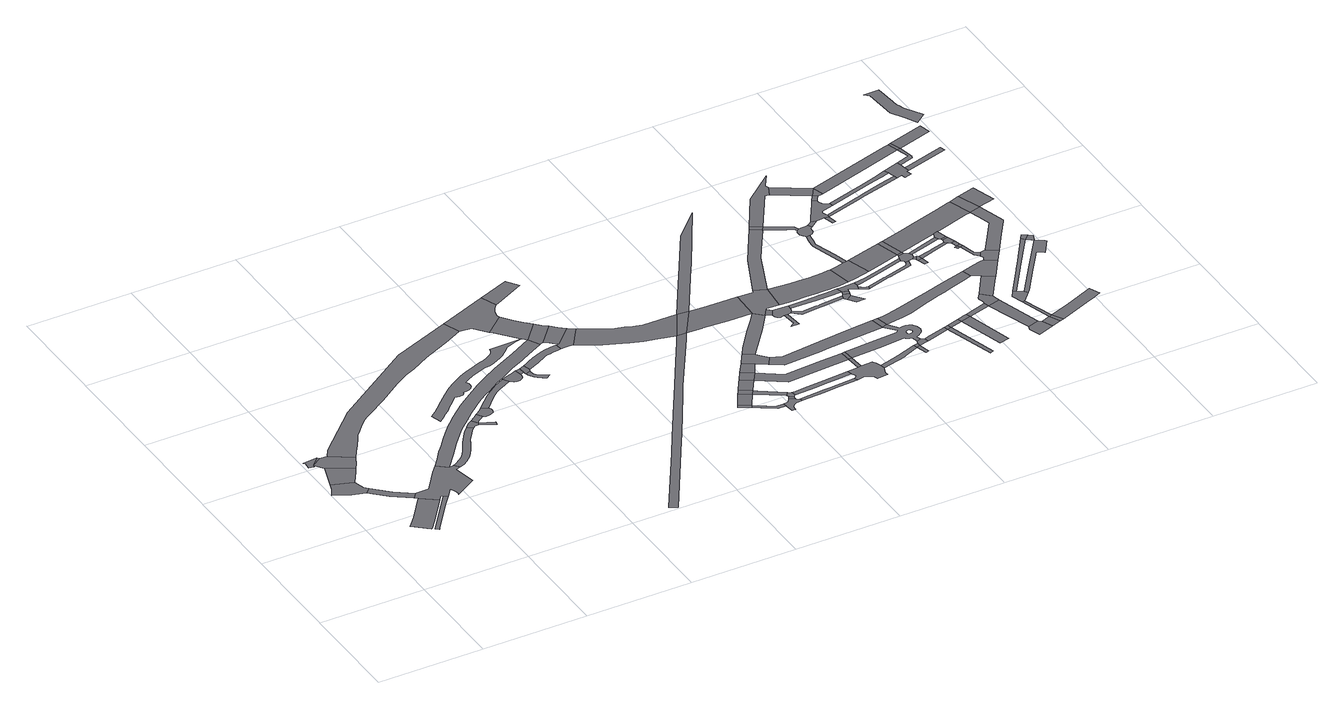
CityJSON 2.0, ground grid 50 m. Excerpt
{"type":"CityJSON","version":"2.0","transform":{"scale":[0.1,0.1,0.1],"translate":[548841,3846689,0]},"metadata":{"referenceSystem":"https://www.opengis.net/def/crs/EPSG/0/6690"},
"CityObjects":{
"road1":{"type":"Road","geometry":[{"type":"MultiSurface","lod":"1","boundaries":[[[0,1,2,3,4,5,6,7]]]}]},
"road2":{"type":"Road","attributes":{"RoadStructureAttribute.sectionType":"1"},"geometry":[{"type":"MultiSurface","lod":"1","boundaries":[[[8,9,10,11,12,13]]]}]},
"road3":{"type":"Road","attributes":{"RoadStructureAttribute.sectionType":"1"},"geometry":[{"type":"MultiSurface","lod":"1","boundaries":[[[8,13,14]]]}]},
"road4":{"type":"Road","attributes":{"RoadStructureAttribute.sectionType":"1"},"geometry":[{"type":"MultiSurface","lod":"1","boundaries":[[[15,16,0,7,17,18]]]}]},
"road5":{"type":"Road","attributes":{"RoadStructureAttribute.sectionType":"1"},"geometry":[{"type":"MultiSurface","lod":"1","boundaries":[[[19,20,21,22,23,24,25]]]}]},
"road6":{"type":"Road","geometry":[{"type":"MultiSurface","lod":"1","boundaries":[[[14,13,15,18,26,27,28,29]]]}]},
"road7":{"type":"Road","attributes":{"RoadStructureAttribute.sectionType":"1"},"geometry":[{"type":"MultiSurface","lod":"1","boundaries":[[[30,31,5,4,32,33,34,35]]]}]},
"road8":{"type":"Road","geometry":[{"type":"MultiSurface","lod":"1","boundaries":[[[36,37,38,39,40,41]]]}]},
"road9":{"type":"Road","geometry":[{"type":"MultiSurface","lod":"1","boundaries":[[[42,43,44,45,35,34,19,25,46,36,41,47,48,49,50,51,52,53,54,55]]]}]},
"road10":{"type":"Road","geometry":[{"type":"MultiSurface","lod":"1","boundaries":[[[56,57,58,59,60,61,62,63,64,65,66,67,54,53,68,69,70,71,72,73,74,75,76,77,78,79]]]}]},
"road11":{"type":"Road","attributes":{"RoadStructureAttribute.sectionType":"1"},"geometry":[{"type":"MultiSurface","lod":"1","boundaries":[[[80,81,82,83,29,28,84,85,86,87,88,89,90,91,92,93,94,95,96,97,98,99,100]]]}]},
"road12":{"type":"Road","geometry":[{"type":"MultiSurface","lod":"1","boundaries":[[[101,102,56,79,103,104,105]]]}]},
"road13":{"type":"Road","geometry":[{"type":"MultiSurface","lod":"1","boundaries":[[[106,107,101,105,108,109,110]]]}]},
"road14":{"type":"Road","geometry":[{"type":"MultiSurface","lod":"1","boundaries":[[[111,112,105,104]]]}]},
"road15":{"type":"Road","geometry":[{"type":"MultiSurface","lod":"1","boundaries":[[[113,114,115,106,110,116,117,118,119,120,121,122]]]}]},
"road16":{"type":"Road","attributes":{"RoadStructureAttribute.sectionType":"1"},"geometry":[{"type":"MultiSurface","lod":"1","boundaries":[[[123,124,125,126,127,128,129,130,131,132,133,134,135,136,137,138,139,140,141,142,143,42,55,144,145,146,147,148,149,150,151,152,153,154,155,156,157,158,159,160,161,162,163,164,165,166,167]]]}]},
"road17":{"type":"Road","geometry":[{"type":"MultiSurface","lod":"1","boundaries":[[[168,169,170,171,172,173,174,175,176,113,122,177,178,179,180,181,182,183,184]]]}]},
"road18":{"type":"Road","attributes":{"RoadStructureAttribute.sectionType":"1"},"geometry":[{"type":"MultiSurface","lod":"1","boundaries":[[[185,186,187,188,189,190,191,192,193,194,195,196,197,198,199,200,201,202,203,204,205,206,207,208,209,210,211,212,213,214,215,216,217,218,219,220,221,222,223,224,225,226,227,228,229,230,231,232,233,234,235,236,237,238,239,240,241,242,243,244,245]]]}]},
"road19":{"type":"Road","geometry":[{"type":"MultiSurface","lod":"1","boundaries":[[[246,247,248,168,184,249,250,251,252,253,254,255,256]]]}]},
"road20":{"type":"Road","geometry":[{"type":"MultiSurface","lod":"1","boundaries":[[[257,246,256,258]]]}]},
"road21":{"type":"Road","geometry":[{"type":"MultiSurface","lod":"1","boundaries":[[[259,257,258,260,261,262]]]}]},
"road22":{"type":"Road","geometry":[{"type":"MultiSurface","lod":"1","boundaries":[[[263,264,265,266,267,268,269,270,271,272,261,260]]]}]},
"road23":{"type":"Road","geometry":[{"type":"MultiSurface","lod":"1","boundaries":[[[273,274,275,276,277,278,279,280,259,262,281,282,283,284,285,286,287,288]]]}]},
"road24":{"type":"Road","geometry":[{"type":"MultiSurface","lod":"1","boundaries":[[[289,80,100,290,291,292,293,294,295,296,297,298,299]]]}]},
"road25":{"type":"Road","attributes":{"RoadStructureAttribute.sectionType":"1"},"geometry":[{"type":"MultiSurface","lod":"1","boundaries":[[[300,301,302,303,304,305,306,307,308,309,310,311,312,313,314]]]}]},
"road26":{"type":"Road","attributes":{"RoadStructureAttribute.sectionType":"1"},"geometry":[{"type":"MultiSurface","lod":"1","boundaries":[[[315,316,293,292,317,244,318,123,319]]]}]},
"road27":{"type":"Road","geometry":[{"type":"MultiSurface","lod":"1","boundaries":[[[320,321,319,123,167,322,323]]]}]},
"road28":{"type":"Road","attributes":{"RoadStructureAttribute.sectionType":"1"},"geometry":[{"type":"MultiSurface","lod":"1","boundaries":[[[324,323,322,325,326,327,328,329]]]}]},
"road29":{"type":"Road","geometry":[{"type":"MultiSurface","lod":"1","boundaries":[[[329,328,273,288,330,331,332,333]]]}]},
"road30":{"type":"Road","attributes":{"RoadStructureAttribute.sectionType":"1"},"geometry":[{"type":"MultiSurface","lod":"1","boundaries":[[[334,335,336,337,289,299]]]}]},
"road31":{"type":"Road","geometry":[{"type":"MultiSurface","lod":"1","boundaries":[[[338,339,340,341]]]}]},
"road32":{"type":"Road","attributes":{"RoadStructureAttribute.sectionType":"1"},"geometry":[{"type":"MultiSurface","lod":"1","boundaries":[[[342,338,341,343]]]}]},
"road33":{"type":"Road","attributes":{"RoadStructureAttribute.sectionType":"1"},"geometry":[{"type":"MultiSurface","lod":"1","boundaries":[[[344,345,346,347,348,349,350,351,352,353,354,333,332,355,356,357,358,359,360,361,362,300,363]]]}]},
"road34":{"type":"Road","geometry":[{"type":"MultiSurface","lod":"1","boundaries":[[[364,365,341,340,366,367,368,369]]]}]},
"road35":{"type":"Road","geometry":[{"type":"MultiSurface","lod":"1","boundaries":[[[370,371,342,343,372]]]}]},
"road36":{"type":"Road","attributes":{"RoadStructureAttribute.sectionType":"1"},"geometry":[{"type":"MultiSurface","lod":"1","boundaries":[[[373,374,370,372,375]]]}]},
"road37":{"type":"Road","attributes":{"RoadStructureAttribute.sectionType":"1"},"geometry":[{"type":"MultiSurface","lod":"1","boundaries":[[[376,372,343,377,378]]]}]},
"road38":{"type":"Road","geometry":[{"type":"MultiSurface","lod":"1","boundaries":[[[379,380,369,368,381,382,383,384,385,386,387,388,389,390]]]}]},
"road39":{"type":"Road","attributes":{"RoadStructureAttribute.sectionType":"1"},"geometry":[{"type":"MultiSurface","lod":"1","boundaries":[[[391,373,375,392]]]}]},
"road40":{"type":"Road","geometry":[{"type":"MultiSurface","lod":"1","boundaries":[[[393,379,390,394,395]]]}]},
"road41":{"type":"Road","geometry":[{"type":"MultiSurface","lod":"1","boundaries":[[[396,378,377,393,395,397,398,399]]]}]},
"road42":{"type":"Road","geometry":[{"type":"MultiSurface","lod":"1","boundaries":[[[400,391,392,401,402]]]}]},
"road43":{"type":"Road","geometry":[{"type":"MultiSurface","lod":"1","boundaries":[[[363,300,314,403]]]}]},
"road44":{"type":"Road","geometry":[{"type":"MultiSurface","lod":"1","boundaries":[[[404,405,400,402,406,407,408,409]]]}]},
"road45":{"type":"Road","geometry":[{"type":"MultiSurface","lod":"1","boundaries":[[[410,411,412,388,387,413,414,415]]]}]},
"road46":{"type":"Road","attributes":{"RoadStructureAttribute.sectionType":"1"},"geometry":[{"type":"MultiSurface","lod":"1","boundaries":[[[416,417,418,419,399,398,420,421,422,423]]]}]},
"road47":{"type":"Road","geometry":[{"type":"MultiSurface","lod":"1","boundaries":[[[424,425,392,375,426,427,428,429]]]}]},
"road48":{"type":"Road","attributes":{"RoadStructureAttribute.sectionType":"1"},"geometry":[{"type":"MultiSurface","lod":"1","boundaries":[[[430,431,403,314,432,433,434,435,436,437]]]}]},
"road49":{"type":"Road","attributes":{"RoadStructureAttribute.sectionType":"1"},"geometry":[{"type":"MultiSurface","lod":"1","boundaries":[[[436,438,439,440,404,409,441,442,443,444]]]}]},
"road50":{"type":"Road","geometry":[{"type":"MultiSurface","lod":"1","boundaries":[[[445,446,447,448,449,416,423,450,451,452,410,415,453,454,455,456,457,458,459,460]]]}]},
"road51":{"type":"Road","geometry":[{"type":"MultiSurface","lod":"1","boundaries":[[[461,428,449,448]]]}]},
"road52":{"type":"Road","geometry":[{"type":"MultiSurface","lod":"1","boundaries":[[[462,463,464,465,407,406,466,467,468,469,470]]]}]},
"road53":{"type":"Road","geometry":[{"type":"MultiSurface","lod":"1","boundaries":[[[471,429,428,461]]]}]},
"road54":{"type":"Road","geometry":[{"type":"MultiSurface","lod":"1","boundaries":[[[472,444,473,474]]]}]},
"road55":{"type":"Road","attributes":{"RoadStructureAttribute.sectionType":"1"},"geometry":[{"type":"MultiSurface","lod":"1","boundaries":[[[475,476,477,478,479,480,481,363,403]]]}]},
"road56":{"type":"Road","geometry":[{"type":"MultiSurface","lod":"1","boundaries":[[[482,483,484,485,486]]]}]},
"road57":{"type":"Road","geometry":[{"type":"MultiSurface","lod":"1","boundaries":[[[487,488,489,437,436,444,472,490,491,492]]]}]},
"road58":{"type":"Road","geometry":[{"type":"MultiSurface","lod":"1","boundaries":[[[474,473,493,494,495,496,482,486,497,498,499,500,501]]]}]},
"road59":{"type":"Road","attributes":{"RoadStructureAttribute.sectionType":"1"},"geometry":[{"type":"MultiSurface","lod":"1","boundaries":[[[502,503,504,460,459,505,506,507]]]}]},
"road60":{"type":"Road","geometry":[{"type":"MultiSurface","lod":"1","boundaries":[[[508,509,510,511,498,497,512,513,514,515,516,517,518]]]}]},
"road61":{"type":"Road","geometry":[{"type":"MultiSurface","lod":"1","boundaries":[[[519,520,521,522,523,524,525,526,527,528,529,530,531,532,533,534,535,536,537,470,538,539,540,471,461,541,542,543,544,545],[546,547,548,549,550,551,552,553,554,555,556,557]]]}]},
"road62":{"type":"Road","geometry":[{"type":"MultiSurface","lod":"1","boundaries":[[[558,559,560,561,562,501,500,563,564,565]]]}]},
"road63":{"type":"Road","attributes":{"RoadStructureAttribute.sectionType":"1"},"geometry":[{"type":"MultiSurface","lod":"1","boundaries":[[[566,567,568,569,487,492,570,571,572,573]]]}]},
"road64":{"type":"Road","attributes":{"RoadStructureAttribute.sectionType":"1"},"geometry":[{"type":"MultiSurface","lod":"1","boundaries":[[[574,575,576,577,578,579,492,491,580,581,582,583,584,585,586,587,588,589,590]]]}]},
"road65":{"type":"Road","geometry":[{"type":"MultiSurface","lod":"1","boundaries":[[[591,592,593,507]]]}]},
"road66":{"type":"Road","geometry":[{"type":"MultiSurface","lod":"1","boundaries":[[[594,502,507,593]]]}]},
"road67":{"type":"Road","geometry":[{"type":"MultiSurface","lod":"1","boundaries":[[[595,462,470,537]]]}]},
"road68":{"type":"Road","geometry":[{"type":"MultiSurface","lod":"1","boundaries":[[[521,520,594,593,596,597]]]}]},
"road69":{"type":"Road","geometry":[{"type":"MultiSurface","lod":"1","boundaries":[[[598,518,517,599,600,601]]]}]},
"road70":{"type":"Road","geometry":[{"type":"MultiSurface","lod":"1","boundaries":[[[602,603,600,599]]]}]},
"road71":{"type":"Road","geometry":[{"type":"MultiSurface","lod":"1","boundaries":[[[565,598,601,604]]]}]},
"road72":{"type":"Road","geometry":[{"type":"MultiSurface","lod":"1","boundaries":[[[605,606,607,558,565,604,608,609,610,611,612,613]]]}]},
"road73":{"type":"Road","attributes":{"RoadStructureAttribute.sectionType":"1"},"geometry":[{"type":"MultiSurface","lod":"1","boundaries":[[[614,615,597,596,616,617]]]}]},
"road74":{"type":"Road","geometry":[{"type":"MultiSurface","lod":"1","boundaries":[[[618,612,611,619,620]]]}]},
"road75":{"type":"Road","geometry":[{"type":"MultiSurface","lod":"1","boundaries":[[[621,566,573,622]]]}]},
"road76":{"type":"Road","geometry":[{"type":"MultiSurface","lod":"1","boundaries":[[[623,617,624,625]]]}]},
"road77":{"type":"Road","geometry":[{"type":"MultiSurface","lod":"1","boundaries":[[[626,614,617,623]]]}]},
"road78":{"type":"Road","geometry":[{"type":"MultiSurface","lod":"1","boundaries":[[[627,628,629,630,590,589,631,632,633]]]}]},
"road79":{"type":"Road","attributes":{"RoadStructureAttribute.sectionType":"1"},"geometry":[{"type":"MultiSurface","lod":"1","boundaries":[[[634,635,636,622,573,637,638,639,640,641]]]}]},
"road80":{"type":"Road","attributes":{"RoadStructureAttribute.sectionType":"1"},"geometry":[{"type":"MultiSurface","lod":"1","boundaries":[[[642,626,623,643]]]}]},
"road81":{"type":"Road","attributes":{"RoadStructureAttribute.sectionType":"1"},"geometry":[{"type":"MultiSurface","lod":"1","boundaries":[[[644,645,646,647,648,649,650,651,652,653,654,629,628]]]}]},
"road82":{"type":"Road","geometry":[{"type":"MultiSurface","lod":"1","boundaries":[[[655,656,657,605,613,658,659,660]]]}]},
"road83":{"type":"Road","geometry":[{"type":"MultiSurface","lod":"1","boundaries":[[[661,662,663,664,665,666,667,595,537,668,669,670,671,672,673,674,675,676,677]]]}]},
"road84":{"type":"Road","attributes":{"RoadStructureAttribute.sectionType":"1"},"geometry":[{"type":"MultiSurface","lod":"1","boundaries":[[[678,679,643,680,681]]]}]},
"road85":{"type":"Road","geometry":[{"type":"MultiSurface","lod":"1","boundaries":[[[682,683,642,643,679]]]}]},
"road86":{"type":"Road","geometry":[{"type":"MultiSurface","lod":"1","boundaries":[[[684,685,686,687,641,640,688,689,690,691,692,649,648,693,694,695,696,697]]]}]},
"road87":{"type":"Road","geometry":[{"type":"MultiSurface","lod":"1","boundaries":[[[698,699,700,701,702,703,704,705,706,707,708,620,619]]]}]},
"road88":{"type":"Road","geometry":[{"type":"MultiSurface","lod":"1","boundaries":[[[709,710,711,621,622,712,713,714]]]}]},
"road89":{"type":"Road","attributes":{"RoadStructureAttribute.sectionType":"1"},"geometry":[{"type":"MultiSurface","lod":"1","boundaries":[[[715,716,627,633,717,718]]]}]},
"road90":{"type":"Road","attributes":{"RoadStructureAttribute.sectionType":"1"},"geometry":[{"type":"MultiSurface","lod":"1","boundaries":[[[719,720,684,697,721]]]}]},
"road91":{"type":"Road","attributes":{"RoadStructureAttribute.sectionType":"1"},"geometry":[{"type":"MultiSurface","lod":"1","boundaries":[[[722,682,679,723]]]}]},
"road92":{"type":"Road","geometry":[{"type":"MultiSurface","lod":"1","boundaries":[[[724,725,726,727]]]}]},
"road93":{"type":"Road","geometry":[{"type":"MultiSurface","lod":"1","boundaries":[[[728,729,730,731,719,721,724,727,732,733,734,735,736,737,738,739,740,741,742,743]]]}]},
"road94":{"type":"Road","geometry":[{"type":"MultiSurface","lod":"1","boundaries":[[[744,745,655,660,746,747,748,703,702,749,750,751,752,753]]]}]},
"road95":{"type":"Road","geometry":[{"type":"MultiSurface","lod":"1","boundaries":[[[754,718,745,744]]]}]},
"road96":{"type":"Road","geometry":[{"type":"MultiSurface","lod":"1","boundaries":[[[755,715,718,754]]]}]},
"road97":{"type":"Road","attributes":{"RoadStructureAttribute.sectionType":"1"},"geometry":[{"type":"MultiSurface","lod":"1","boundaries":[[[714,713,756,757]]]}]},
"road98":{"type":"Road","attributes":{"RoadStructureAttribute.sectionType":"1"},"geometry":[{"type":"MultiSurface","lod":"1","boundaries":[[[758,723,759,760]]]}]},
"road99":{"type":"Road","geometry":[{"type":"MultiSurface","lod":"1","boundaries":[[[760,759,761,762,763,764]]]}]},
"road100":{"type":"Road","geometry":[{"type":"MultiSurface","lod":"1","boundaries":[[[751,750,765,766]]]}]},
"road101":{"type":"Road","geometry":[{"type":"MultiSurface","lod":"1","boundaries":[[[767,768,769,770,771,722,723,758,772]]]}]},
"road102":{"type":"Road","geometry":[{"type":"MultiSurface","lod":"1","boundaries":[[[773,774,775,776]]]}]},
"road103":{"type":"Road","geometry":[{"type":"MultiSurface","lod":"1","boundaries":[[[766,765,776,775,777]]]}]},
"road104":{"type":"Road","geometry":[{"type":"MultiSurface","lod":"1","boundaries":[[[756,728,743,778,779]]]}]},
"road105":{"type":"Road","geometry":[{"type":"MultiSurface","lod":"1","boundaries":[[[757,756,779,780,781]]]}]},
"road106":{"type":"Road","attributes":{"RoadStructureAttribute.sectionType":"1"},"geometry":[{"type":"MultiSurface","lod":"1","boundaries":[[[782,764,763,783]]]}]},
"road107":{"type":"Road","attributes":{"RoadStructureAttribute.sectionType":"1"},"geometry":[{"type":"MultiSurface","lod":"1","boundaries":[[[784,785,786,767,772,787,788,789]]]}]},
"road108":{"type":"Road","geometry":[{"type":"MultiSurface","lod":"1","boundaries":[[[790,791,753,752,792,793]]]}]},
"road109":{"type":"Road","attributes":{"RoadStructureAttribute.sectionType":"1"},"geometry":[{"type":"MultiSurface","lod":"1","boundaries":[[[794,795,782,796]]]}]},
"road110":{"type":"Road","geometry":[{"type":"MultiSurface","lod":"1","boundaries":[[[797,798,799,800,777,775,801,802,803,804]]]}]},
"road111":{"type":"Road","geometry":[{"type":"MultiSurface","lod":"1","boundaries":[[[796,782,783,805]]]}]},
"road112":{"type":"Road","geometry":[{"type":"MultiSurface","lod":"1","boundaries":[[[806,807,795,794,808,809,810]]]}]},
"road113":{"type":"Road","attributes":{"RoadStructureAttribute.sectionType":"1"},"geometry":[{"type":"MultiSurface","lod":"1","boundaries":[[[811,812,813,661,677,814,784,789,815]]]}]},
"road114":{"type":"Road","geometry":[{"type":"MultiSurface","lod":"1","boundaries":[[[816,817,818,819,820,821,822,732,727,823,824,825,826,827,828]]]}]},
"road115":{"type":"Road","geometry":[{"type":"MultiSurface","lod":"1","boundaries":[[[829,830,831,832]]]}]},
"road116":{"type":"Road","geometry":[{"type":"MultiSurface","lod":"1","boundaries":[[[833,834,835,797,804,836,837]]]}]},
"road117":{"type":"Road","geometry":[{"type":"MultiSurface","lod":"1","boundaries":[[[838,839,790,793,840,841]]]}]},
"road118":{"type":"Road","geometry":[{"type":"MultiSurface","lod":"1","boundaries":[[[841,840,834,833]]]}]},
"road119":{"type":"Road","geometry":[{"type":"MultiSurface","lod":"1","boundaries":[[[842,837,836,843,829,844]]]}]},
"road120":{"type":"Road","geometry":[{"type":"MultiSurface","lod":"1","boundaries":[[[844,829,832,845]]]}]},
"road121":{"type":"Road","geometry":[{"type":"MultiSurface","lod":"1","boundaries":[[[846,847,848,849,850,755,754,851,852,839,838,853,854,855,856]]]}]},
"road122":{"type":"Road","geometry":[{"type":"MultiSurface","lod":"1","boundaries":[[[857,845,832,858,859,860]]]}]},
"road123":{"type":"Road","attributes":{"RoadStructureAttribute.sectionType":"1"},"geometry":[{"type":"MultiSurface","lod":"1","boundaries":[[[861,862,863,864,865,738,737,866,867,868,869]]]}]},
"road124":{"type":"Road","attributes":{"RoadStructureAttribute.sectionType":"1"},"geometry":[{"type":"MultiSurface","lod":"1","boundaries":[[[870,871,872,796,805,873,874,875,876]]]}]},
"road125":{"type":"Road","geometry":[{"type":"MultiSurface","lod":"1","boundaries":[[[877,878,860,859,879,880,811,815,881]]]}]},
"road126":{"type":"Road","geometry":[{"type":"MultiSurface","lod":"1","boundaries":[[[882,883,884,885,806,810,886,887,888,889]]]}]},
"road127":{"type":"Road","attributes":{"RoadStructureAttribute.sectionType":"1"},"geometry":[{"type":"MultiSurface","lod":"1","boundaries":[[[890,891,757,781,892,893]]]}]},
"road128":{"type":"Road","attributes":{"RoadStructureAttribute.sectionType":"1"},"geometry":[{"type":"MultiSurface","lod":"1","boundaries":[[[894,895,896,897,809,808,898,899,900,901,902,903,904,905]]]}]},
"road129":{"type":"Road","attributes":{"RoadStructureAttribute.sectionType":"1"},"geometry":[{"type":"MultiSurface","lod":"1","boundaries":[[[906,907,908,909,910,856,911,912,913,877,881]]]}]},
"road130":{"type":"Road","geometry":[{"type":"MultiSurface","lod":"1","boundaries":[[[914,861,869,915,816,828,916,917,918,919,920,921,922,923,924,925]]]}]},
"road131":{"type":"Road","geometry":[{"type":"MultiSurface","lod":"1","boundaries":[[[926,846,856,910]]]}]},
"road132":{"type":"Road","geometry":[{"type":"MultiSurface","lod":"1","boundaries":[[[927,882,889,928]]]}]},
"road133":{"type":"Road","geometry":[{"type":"MultiSurface","lod":"1","boundaries":[[[928,889,929,895,930]]]}]},
"road134":{"type":"Road","attributes":{"RoadStructureAttribute.sectionType":"1"},"geometry":[{"type":"MultiSurface","lod":"1","boundaries":[[[931,926,910,932,933]]]}]},
"road135":{"type":"Road","attributes":{"RoadStructureAttribute.sectionType":"1"},"geometry":[{"type":"MultiSurface","lod":"1","boundaries":[[[934,935,936,937,893,938,939,940,914,925]]]}]},
"road136":{"type":"Road","geometry":[{"type":"MultiSurface","lod":"1","boundaries":[[[941,890,893,937]]]}]},
"road137":{"type":"Road","geometry":[{"type":"MultiSurface","lod":"1","boundaries":[[[942,924,923,943]]]}]},
"road138":{"type":"Road","attributes":{"RoadStructureAttribute.sectionType":"1"},"geometry":[{"type":"MultiSurface","lod":"1","boundaries":[[[944,941,937,945]]]}]},
"road139":{"type":"Road","attributes":{"RoadStructureAttribute.sectionType":"1"},"geometry":[{"type":"MultiSurface","lod":"1","boundaries":[[[946,947,948,949,950,951,952,953,954,955,956,957,958]]]}]}
},
"vertices":[
[35,864,0],[24,831,0],[5,795,0],[79,757,0],[140,738,0],[165,764,0],[147,781,0],[134,831,0],
[84,1066,0],[16,1058,0],[21,1052,0],[18,1018,0],[43,1014,0],[43,1023,0],
[94,1056,0],
[75,981,0],[57,927,0],[175,894,0],[188,916,0],
[309,599,0],[223,485,0],[178,433,0],[248,374,0],[250,375,0],[289,423,0],[381,543,0],
[206,947,0],[226,986,0],[229,989,0],[129,1054,0],
[237,692,0],[225,704,0],[202,680,0],[212,670,0],[295,609,0],[316,637,0],
[407,560,0],[260,367,0],[275,356,0],[282,367,0],[389,506,0],[424,549,0],
[487,773,0],[455,734,0],[425,696,0],[381,638,0],[399,566,0],[459,594,0],[468,565,0],[472,550,0],[470,540,0],[571,601,0],[550,705,0],[574,713,0],[556,737,0],[532,733,0],
[740,955,0],[724,938,0],[710,920,0],[696,902,0],[684,885,0],[672,865,0],[657,838,0],[641,812,0],[626,788,0],[612,773,0],[595,759,0],[573,744,0],[598,723,0],[617,734,0],[633,748,0],[646,761,0],[659,780,0],[672,799,0],[685,820,0],[698,843,0],[710,868,0],[726,891,0],[749,921,0],[763,936,0],
[1028,1664,0],[753,1556,0],[360,1293,0],[151,1089,0],[248,1022,0],[275,1062,0],[300,1100,0],[315,1125,0],[337,1151,0],[357,1171,0],[380,1195,0],[395,1210,0],[411,1222,0],[438,1239,0],[529,1296,0],[642,1374,0],[710,1415,0],[759,1437,0],[847,1485,0],[971,1540,0],[1059,1585,0],
[780,987,0],[758,972,0],[777,945,0],[791,948,0],[798,960,0],
[821,1016,0],[803,1003,0],[807,969,0],[825,982,0],[839,991,0],
[862,911,0],[867,930,0],
[859,1047,0],[844,1034,0],[830,1022,0],[852,985,0],[864,985,0],[874,986,0],[890,996,0],[895,1008,0],[896,1021,0],[889,1033,0],
[1277,1388,0],[1174,1334,0],[1054,1273,0],[983,1234,0],[955,1216,0],[929,1201,0],[913,1190,0],[866,1157,0],[826,1129,0],[795,1106,0],[771,1085,0],[762,1078,0],[729,1047,0],[692,1015,0],[683,1005,0],[665,986,0],[641,959,0],[613,927,0],[581,889,0],[550,852,0],[517,810,0],[539,742,0],[591,804,0],[643,870,0],[688,922,0],[703,937,0],[729,963,0],[768,999,0],[806,1033,0],[836,1058,0],[837,1059,0],[865,1081,0],[893,1102,0],[925,1123,0],[955,1141,0],[983,1159,0],[1013,1178,0],[1050,1199,0],[1086,1219,0],[1122,1239,0],[1135,1245,0],[1186,1271,0],[1198,1277,0],[1256,1307,0],[1306,1335,0],
[1045,1189,0],[1021,1176,0],[997,1163,0],[977,1151,0],[957,1136,0],[938,1122,0],[918,1105,0],[898,1086,0],[878,1068,0],[896,1041,0],[915,1059,0],[936,1080,0],[957,1100,0],[975,1115,0],[1002,1132,0],[1030,1147,0],[1060,1162,0],
[1102,1393,0],[1093,1379,0],[1080,1368,0],[1064,1359,0],[1044,1350,0],[1027,1344,0],[1002,1336,0],[970,1323,0],[936,1312,0],[905,1297,0],[882,1282,0],[850,1263,0],[819,1242,0],[800,1228,0],[777,1208,0],[757,1188,0],[736,1170,0],[719,1153,0],[700,1135,0],[682,1119,0],[653,1096,0],[667,1046,0],[689,1064,0],[709,1082,0],[729,1096,0],[742,1109,0],[763,1131,0],[788,1156,0],[805,1172,0],[815,1169,0],[827,1167,0],[839,1167,0],[845,1170,0],[851,1177,0],[854,1185,0],[869,1186,0],[883,1188,0],[895,1196,0],[904,1208,0],[906,1220,0],[906,1232,0],[898,1244,0],[920,1259,0],[947,1271,0],[968,1279,0],[992,1289,0],[1019,1297,0],[1046,1302,0],[1068,1309,0],[1092,1319,0],[1112,1329,0],[1127,1340,0],[1142,1352,0],[1154,1364,0],[1166,1376,0],[1180,1385,0],[1194,1392,0],[1215,1399,0],[1236,1406,0],[1257,1411,0],[1106,1407,0],
[1120,1215,0],[1095,1205,0],[1070,1199,0],[1064,1158,0],[1076,1148,0],[1090,1146,0],[1104,1146,0],[1116,1152,0],[1125,1160,0],[1128,1173,0],[1128,1184,0],
[1144,1221,0],[1145,1189,0],
[1168,1230,0],[1149,1176,0],[1173,1188,0],[1178,1196,0],
[1152,1165,0],[1159,1152,0],[1167,1139,0],[1178,1129,0],[1195,1117,0],[1212,1106,0],[1231,1121,0],[1188,1146,0],[1176,1160,0],[1173,1177,0],
[1362,1298,0],[1332,1294,0],[1303,1290,0],[1276,1283,0],[1253,1274,0],[1230,1263,0],[1207,1251,0],[1189,1241,0],[1192,1202,0],[1233,1222,0],[1278,1246,0],[1295,1253,0],[1309,1256,0],[1328,1260,0],[1349,1263,0],[1366,1266,0],
[1259,1754,0],[1115,1578,0],[1133,1557,0],[1165,1518,0],[1256,1594,0],[1253,1607,0],[1254,1621,0],[1259,1639,0],[1267,1655,0],[1279,1668,0],[1289,1678,0],
[1836,1111,0],[1813,1073,0],[1738,946,0],[1608,730,0],[1577,678,0],[1454,471,0],[1396,372,0],[1188,26,0],[1223,6,0],[1471,425,0],[1499,471,0],[1641,716,0],[1677,779,0],[1857,1070,0],[1881,1110,0],
[1325,1511,0],[1296,1545,0],[1178,1503,0],[1262,1405,0],[1354,1480,0],
[1392,1445,0],[1380,1456,0],[1324,1344,0],[1403,1436,0],
[1431,1411,0],[1346,1325,0],[1356,1317,0],[1373,1303,0],[1376,1300,0],[1462,1384,0],
[1385,1266,0],[1407,1266,0],[1426,1265,0],[1493,1363,0],
[1304,1685,0],[1443,1755,0],[1415,1798,0],[1406,1812,0],
[1807,541,0],[1800,529,0],[1851,499,0],[1858,511,0],
[1849,613,0],[1901,582,0],
[1752,1248,0],[1724,1257,0],[1697,1265,0],[1678,1273,0],[1638,1286,0],[1606,1300,0],[1576,1315,0],[1552,1328,0],[1542,1333,0],[1521,1345,0],[1507,1354,0],[1459,1245,0],[1489,1228,0],[1532,1205,0],[1582,1183,0],[1608,1173,0],[1639,1161,0],[1696,1144,0],[1754,1130,0],[1911,1247,0],
[1941,455,0],[1908,477,0],[1884,477,0],[1944,438,0],[1981,438,0],[1980,457,0],
[1863,635,0],[1856,624,0],[1915,604,0],
[1903,700,0],[1893,686,0],[1955,666,0],
[1930,593,0],[2021,505,0],[2033,522,0],
[2016,479,0],[2003,458,0],[1987,395,0],[2004,396,0],[2004,408,0],[2009,421,0],[2018,431,0],[2028,436,0],[2060,439,0],[2059,455,0],[2046,456,0],[2041,463,0],
[1934,748,0],[1986,714,0],
[2024,492,0],[2041,475,0],[2044,479,0],
[2043,515,0],[2047,486,0],[2054,488,0],[2051,512,0],
[1970,802,0],[1991,722,0],[2018,771,0],
[1967,1243,0],
[2008,860,0],[1996,842,0],[2067,740,0],[2095,785,0],[2066,817,0],[2054,830,0],
[2329,474,0],[2211,465,0],[2181,463,0],[2171,446,0],[2227,450,0],[2336,458,0],
[2331,533,0],[2213,523,0],[2113,516,0],[2069,512,0],[2158,496,0],[2202,500,0],[2281,506,0],[2333,510,0],
[2276,655,0],[2091,642,0],[2077,587,0],[2249,599,0],[2377,607,0],[2373,662,0],
[2158,1237,0],[2034,1241,0],[1955,1108,0],[1958,1108,0],[2076,1102,0],[2078,1102,0],[2192,1101,0],[2196,1236,0],
[2154,1053,0],[2106,994,0],[2031,895,0],[2057,834,0],[2168,976,0],[2222,1049,0],[2231,1062,0],
[2462,530,0],[2454,544,0],[2406,541,0],[2398,540,0],[2382,537,0],[2342,495,0],[2344,486,0],[2339,479,0],[2374,466,0],[2408,441,0],[2414,425,0],[2466,433,0],[2463,451,0],[2472,473,0],[2477,481,0],[2473,505,0],
[2392,610,0],
[2603,810,0],[2499,799,0],[2337,782,0],[2149,762,0],[2124,704,0],[2306,717,0],[2334,719,0],[2510,735,0],[2617,745,0],
[2388,663,0],
[2257,1097,0],[2258,1049,0],[2274,1079,0],
[2092,1452,0],[2125,1508,0],[2144,1539,0],[2334,1866,0],[2209,1741,0],[2058,1492,0],[2026,1438,0],
[2301,1023,0],[2308,955,0],[2286,936,0],[2325,936,0],[2317,1021,0],
[2276,1247,0],[2269,1232,0],[2230,1235,0],[2262,1103,0],[2319,1099,0],[2331,1222,0],
[2259,1047,0],[2262,1031,0],[2268,1022,0],[2281,1017,0],[2333,1024,0],[2341,1035,0],[2344,1042,0],[2348,1055,0],[2349,1076,0],
[2664,563,0],[2572,534,0],[2508,513,0],[2590,511,0],[2601,514,0],[2670,544,0],
[2471,1018,0],[2463,1017,0],[2450,1016,0],[2379,1010,0],[2370,992,0],[2441,998,0],[2465,1000,0],[2481,1002,0],[2511,1005,0],[2577,1012,0],[2582,1028,0],
[2685,615,0],[2694,586,0],[2713,591,0],[2707,613,0],[2721,620,0],[2724,622,0],[2734,629,0],[2743,640,0],[2748,655,0],[2747,669,0],[2744,678,0],[2741,686,0],[2733,698,0],[2722,707,0],[2710,709,0],[2707,710,0],[2691,708,0],[2676,706,0],[2641,755,0],[2661,695,0],[2648,682,0],[2521,673,0],[2530,621,0],[2637,629,0],[2656,631,0],[2660,626,0],[2674,618,0],[2686,655,0],[2685,657,0],[2685,665,0],[2690,672,0],[2698,674,0],[2701,673,0],[2705,672,0],[2711,665,0],[2710,655,0],[2705,650,0],[2695,648,0],[2689,650,0],
[2586,1083,0],[2534,1081,0],[2498,1079,0],[2478,1079,0],[2416,1077,0],[2474,1053,0],[2538,1052,0],[2594,1054,0],
[2481,1644,0],[2448,1589,0],[2407,1520,0],[2366,1450,0],[2423,1439,0],[2482,1537,0],[2526,1608,0],[2529,1615,0],
[2623,1220,0],[2594,1217,0],[2560,1214,0],[2525,1211,0],[2482,1214,0],[2437,1216,0],[2363,1097,0],[2403,1097,0],[2443,1097,0],[2491,1097,0],[2513,1097,0],[2528,1097,0],[2559,1097,0],[2586,1098,0],[2608,1100,0],[2654,1107,0],[2632,1221,0],
[2685,495,0],[2698,498,0],[2686,551,0],
[2687,570,0],
[2630,813,0],
[2733,564,0],[2728,583,0],
[2590,1035,0],[2588,996,0],[2616,1015,0],[2619,1029,0],
[2612,960,0],[2655,962,0],
[2623,1048,0],
[2672,1087,0],[2638,1084,0],[2610,1083,0],[2625,1058,0],[2626,1062,0],[2631,1059,0],[2665,1041,0],[2673,1057,0],[2675,1065,0],
[2840,618,0],[2746,589,0],[2758,571,0],[2846,596,0],
[2694,1038,0],[2706,1018,0],[2712,1034,0],
[2492,1662,0],[2540,1633,0],
[2867,604,0],[2918,361,0],[2934,365,0],
[2860,624,0],
[2732,1243,0],[2724,1241,0],[2703,1237,0],[2670,1229,0],[2688,1112,0],[2741,1123,0],[2765,1130,0],
[2656,1568,0],[2648,1573,0],[2566,1618,0],[2536,1611,0],[2619,1566,0],[2646,1552,0],[2654,1539,0],[2666,1548,0],
[2918,642,0],[2925,620,0],
[2703,1310,0],[2673,1408,0],[2672,1417,0],[2673,1431,0],[2682,1483,0],[2665,1478,0],[2660,1460,0],[2655,1437,0],[2654,1421,0],[2654,1406,0],[2687,1292,0],
[2923,1151,0],[2822,1123,0],[2730,1097,0],[2703,1072,0],[2816,1104,0],[2920,1134,0],
[3110,940,0],[2992,907,0],[2910,883,0],[2871,872,0],[2744,836,0],[2689,821,0],[2654,813,0],[2706,763,0],[2726,767,0],[2768,777,0],[2873,814,0],[2887,818,0],[2936,833,0],[2973,844,0],[3007,855,0],[3096,885,0],[3123,895,0],
[2983,599,0],[2973,634,0],[2987,403,0],[3036,417,0],
[2967,656,0],[2956,653,0],
[2709,1550,0],[2699,1547,0],[2686,1549,0],[2677,1549,0],[2648,1528,0],[2646,1518,0],[2647,1506,0],[2655,1493,0],[2663,1485,0],[2696,1486,0],[2705,1497,0],[2709,1509,0],[2710,1525,0],[2721,1534,0],
[2798,1044,0],[2818,1050,0],[2824,1051,0],[2941,1084,0],[2950,1116,0],[2934,1112,0],[2930,1101,0],[2924,1094,0],[2818,1064,0],[2814,1063,0],[2802,1060,0],
[2698,1891,0],[2736,1953,0],[2594,1834,0],[2659,1827,0],[2679,1826,0],[2703,1876,0],
[2898,1290,0],[2878,1284,0],[2831,1149,0],[2930,1178,0],
[2733,1567,0],[2721,1558,0],[2759,1563,0],
[3072,688,0],[3081,665,0],
[2798,1565,0],[2811,1517,0],[2826,1520,0],[2817,1564,0],
[2814,1700,0],[2800,1677,0],[2749,1594,0],[2743,1585,0],[2821,1579,0],[2814,1584,0],[2810,1601,0],[2812,1608,0],[2812,1610,0],[2873,1628,0],[2868,1646,0],[2856,1651,0],[2843,1656,0],[2835,1674,0],[2833,1685,0],[2832,1689,0],
[2959,1174,0],[2932,1169,0],[2928,1129,0],[2934,1121,0],[2934,1120,0],[2960,1119,0],[2970,1123,0],[2983,1134,0],[2985,1153,0],[2977,1165,0],
[2956,1185,0],
[2924,1297,0],
[2833,1731,0],[2863,1777,0],
[3141,682,0],[3152,450,0],[3205,467,0],
[3143,429,0],[3162,377,0],[3240,405,0],[3220,457,0],
[2984,1111,0],[2993,1129,0],
[3088,761,0],[3070,738,0],[3069,726,0],[3071,714,0],[3075,700,0],[3130,719,0],
[2997,1065,0],[3016,1067,0],[3007,1104,0],[2987,1099,0],
[3003,1123,0],
[2837,1698,0],[2853,1720,0],
[2867,1719,0],[2879,1723,0],
[3264,474,0],[3286,422,0],
[3160,872,0],[3124,816,0],[3106,788,0],[3191,809,0],[3203,828,0],[3210,838,0],
[3128,1213,0],[3063,1192,0],[3065,1176,0],[3137,1197,0],
[3230,623,0],[3217,619,0],[3278,479,0],
[3144,1163,0],[3105,1152,0],[3080,1145,0],[3061,1140,0],[3055,1120,0],[3093,1132,0],[3138,1146,0],[3156,1151,0],
[3306,429,0],
[3220,708,0],[3199,677,0],[3273,671,0],[3261,683,0],[3232,700,0],
[3227,970,0],[3210,968,0],[3172,957,0],[3156,877,0],[3277,938,0],
[3202,1691,0],[3200,1691,0],[3127,1669,0],[3016,1637,0],[3007,1634,0],[2998,1631,0],[2985,1627,0],[2965,1605,0],[2992,1613,0],[3009,1617,0],[3029,1623,0],[3137,1654,0],[3207,1673,0],
[3179,1115,0],[3168,1110,0],[3176,1096,0],[3187,1100,0],
[3178,1188,0],[3150,1180,0],[3147,1170,0],[3170,1145,0],[3189,1150,0],
[3161,1247,0],[3139,1240,0],[3146,1191,0],[3175,1199,0],
[3193,1135,0],[3171,1139,0],[3197,1120,0],
[3202,1104,0],
[3312,1412,0],[3302,1409,0],[3240,1390,0],[3101,1347,0],[3045,1331,0],[2974,1190,0],[3060,1216,0],[3174,1250,0],[3326,1296,0],[3346,1301,0],[3350,1303,0],
[3221,1038,0],[3210,1021,0],[3229,1002,0],[3241,1026,0],
[3186,1744,0],[3125,1724,0],[3096,1715,0],[3039,1696,0],[3032,1694,0],[3020,1671,0],[3109,1696,0],[3156,1710,0],[3193,1721,0],
[3508,571,0],[3436,541,0],[3381,518,0],[3320,434,0],[3450,485,0],[3487,500,0],[3531,519,0],
[3270,1031,0],[3258,1027,0],[3236,984,0],[3235,982,0],[3318,999,0],
[3440,1032,0],[3335,877,0],[3313,844,0],[3309,839,0],[3332,845,0],[3334,848,0],[3346,865,0],[3452,1017,0],
[3293,1904,0],[3271,1897,0],[3151,1804,0],[3308,1851,0],
[3519,968,0],[3482,993,0],[3396,873,0],[3364,828,0],[3285,684,0],[3370,805,0],[3434,895,0],[3447,913,0],[3456,907,0],[3478,893,0],[3508,937,0],[3526,964,0],
[3384,1098,0],[3436,1175,0],[3443,1186,0],[3435,1213,0],[3403,1318,0],[3363,1255,0],[3379,1195,0],[3322,1110,0],
[3260,1768,0],[3200,1703,0],[3227,1679,0],[3234,1681,0],[3235,1675,0],[3239,1660,0],[3258,1665,0],[3272,1669,0],[3266,1695,0],[3277,1698,0],[3271,1720,0],[3266,1749,0],
[3364,1429,0],
[3454,1054,0],[3478,1040,0],
[3475,999,0],[3497,1026,0],
[3449,1454,0],[3405,1319,0],[3483,1341,0],
[3335,1771,0],[3339,1782,0],[3338,1794,0],[3323,1855,0],[3326,1790,0],[3322,1788,0],[3317,1787,0],
[3307,1908,0],
[3474,1780,0],[3481,1755,0],
[3477,1958,0],[3492,1906,0],
[3501,2076,0],[3492,2091,0],[3481,2110,0],[3475,2127,0],[3469,2145,0],[3467,2173,0],[3457,2273,0],[3383,2272,0],[3403,2253,0],[3416,2105,0],[3453,2039,0],[3482,1988,0],[3532,2026,0]
]}
